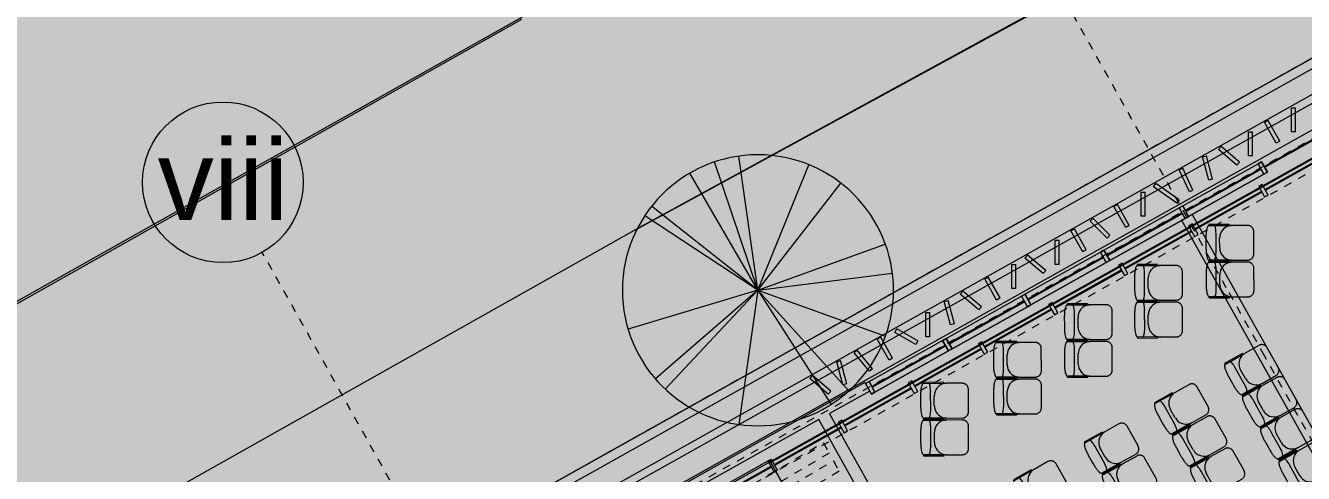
# Model space of a CAD drawing. Header units: metres. Extents: x -11.7 to 73.2, y 41.7 to 99.3.
# Drawn here: x 19.35 to 35.25, y 72.81 to 78.39 of the extents above; entities that cross this region are included whole.
import ezdxf

# ---------------------------------------------------------------- set-up
doc = ezdxf.new("R2010")
doc.units = ezdxf.units.M
for name, pattern in [('LíneaDeRejilla', [0.021, 0.012, -0.003, 0.003, -0.003]), ('Oculto', [0.006, 0.004, -0.002]), ('Overhead', [0.004, 0.0025, -0.0015])]:
    doc.linetypes.add(name, pattern=pattern)
for name, color, linetype, lineweight in [('A-DETL-3', 151, 'Continuous', 5), ('A-DETL-GENF', 92, 'Continuous', 5), ('A-DETL-LNOC', 90, 'Oculto', 5), ('A-FLOR-PROY', 1, 'Overhead', 5), ('A-GLAZ-CURT', 52, 'Continuous', 9), ('A-GLAZ-CWMG', 51, 'Continuous', 13), ('A-MURO', 113, 'Continuous', 9), ('A-PISO', 51, 'Continuous', 9), ('A-PISO-ACHU', 8, 'Continuous', 9), ('A-PSAJ-ARBOL', 71, 'Continuous', 5), ('A-VENT-CORT', 52, 'Continuous', 5), ('A-VENT-CORT-MARC', 51, 'Continuous', 5), ('I-MOBI', 30, 'Continuous', 5), ('S-REJI', 1, 'Continuous', 5), ('S-REJI-IDEN', 1, 'Continuous', 5)]:
    doc.layers.add(name, color=color, linetype=linetype, lineweight=lineweight)
doc.styles.add('Arial_2', font='arial.ttf', dxfattribs={"height": 1})

# ---------------------------------------------------------------- blocks, each defined once
blk = doc.blocks.new('muro inclinado1 - muro inclinado-1370344-Nivel 1')
at = {"layer": 'A-MURO'}
for p, q in [((43.685, 82.651), (-1.236, 57.471)), ((43.741, 82.55), (-1.179, 57.37)), ((-1.043, 57.128), (43.877, 82.307)), ((43.925, 82.222), (-0.995, 57.043))]:
    blk.add_line(p, q, dxfattribs=at)
blk = doc.blocks.new('Panel de sistema - Vidrio-10-1731964-Nivel 1')
at = {"layer": 'A-VENT-CORT'}
for p, q in [((-0.525, 0.005), (-0.525, 0.005)), ((-0.525, 0.005), (0.525, 0.005)), ((0.525, 0.005), (-0.525, 0.005)), ((-0.525, -0.005), (-0.525, 0.005)), ((-0.525, 0.005), (-0.525, -0.005)), ((0.525, 0.005), (0.525, 0.005)), ((0.525, 0.005), (0.525, -0.005)), ((0.525, 0.005), (0.525, -0.005)), ((-0.525, -0.005), (0.525, -0.005)), ((0.525, -0.005), (-0.525, -0.005)), ((-0.525, -0.005), (-0.525, -0.005)), ((0.525, -0.005), (0.525, -0.005))]:
    blk.add_line(p, q, dxfattribs=at)
blk = doc.blocks.new('Panel de sistema - Vidrio-10-1633780-Nivel 1')
at = {"layer": 'A-VENT-CORT'}
for p, q in [((-0.5375, 0.005), (-0.5375, 0.005)), ((-0.5375, 0.005), (0.5375, 0.005)), ((0.5375, 0.005), (-0.5375, 0.005)), ((-0.5375, -0.005), (-0.5375, 0.005)), ((-0.5375, 0.005), (-0.5375, -0.005)), ((0.5375, 0.005), (0.5375, 0.005)), ((0.5375, 0.005), (0.5375, -0.005)), ((0.5375, 0.005), (0.5375, -0.005)), ((-0.5375, -0.005), (0.5375, -0.005)), ((0.5375, -0.005), (-0.5375, -0.005)), ((-0.5375, -0.005), (-0.5375, -0.005)), ((0.5375, -0.005), (0.5375, -0.005))]:
    blk.add_line(p, q, dxfattribs=at)
blk = doc.blocks.new('Panel de sistema - Vidrio-10-1532750-Nivel 1')
at = {"layer": 'A-VENT-CORT'}
for p, q in [((-0.5375, 0.005), (-0.5375, 0.005)), ((-0.5375, 0.005), (0.5375, 0.005)), ((0.5375, 0.005), (-0.5375, 0.005)), ((-0.5375, -0.005), (-0.5375, 0.005)), ((-0.5375, 0.005), (-0.5375, -0.005)), ((0.5375, 0.005), (0.5375, 0.005)), ((0.5375, 0.005), (0.5375, -0.005)), ((0.5375, 0.005), (0.5375, -0.005)), ((-0.5375, -0.005), (0.5375, -0.005)), ((0.5375, -0.005), (-0.5375, -0.005)), ((-0.5375, -0.005), (-0.5375, -0.005)), ((0.5375, -0.005), (0.5375, -0.005))]:
    blk.add_line(p, q, dxfattribs=at)
blk = doc.blocks.new('Panel de sistema - Vidrio-10-1532684-Nivel 1')
at = {"layer": 'A-VENT-CORT'}
for p, q in [((-0.525, 0.005), (-0.525, 0.005)), ((-0.525, 0.005), (0.525, 0.005)), ((0.525, 0.005), (-0.525, 0.005)), ((-0.525, -0.005), (-0.525, 0.005)), ((-0.525, 0.005), (-0.525, -0.005)), ((0.525, 0.005), (0.525, 0.005)), ((0.525, 0.005), (0.525, -0.005)), ((0.525, 0.005), (0.525, -0.005)), ((-0.525, -0.005), (0.525, -0.005)), ((0.525, -0.005), (-0.525, -0.005)), ((-0.525, -0.005), (-0.525, -0.005)), ((0.525, -0.005), (0.525, -0.005))]:
    blk.add_line(p, q, dxfattribs=at)
blk = doc.blocks.new('Panel de sistema - Vidrio-10-1532685-Nivel 1')
at = {"layer": 'A-VENT-CORT'}
for p, q in [((-0.5375, 0.005), (-0.5375, 0.005)), ((-0.5375, 0.005), (0.5375, 0.005)), ((0.5375, 0.005), (-0.5375, 0.005)), ((-0.5375, -0.005), (-0.5375, 0.005)), ((-0.5375, 0.005), (-0.5375, -0.005)), ((0.5375, 0.005), (0.5375, 0.005)), ((0.5375, 0.005), (0.5375, -0.005)), ((0.5375, 0.005), (0.5375, -0.005)), ((-0.5375, -0.005), (0.5375, -0.005)), ((0.5375, -0.005), (-0.5375, -0.005)), ((-0.5375, -0.005), (-0.5375, -0.005)), ((0.5375, -0.005), (0.5375, -0.005))]:
    blk.add_line(p, q, dxfattribs=at)
blk = doc.blocks.new('Panel de sistema - Vidrio-10-1532753-Nivel 1')
at = {"layer": 'A-VENT-CORT'}
for p, q in [((-0.5375, 0.005), (-0.5375, 0.005)), ((-0.5375, 0.005), (0.5375, 0.005)), ((0.5375, 0.005), (-0.5375, 0.005)), ((-0.5375, -0.005), (-0.5375, 0.005)), ((-0.5375, 0.005), (-0.5375, -0.005)), ((0.5375, 0.005), (0.5375, 0.005)), ((0.5375, 0.005), (0.5375, -0.005)), ((0.5375, 0.005), (0.5375, -0.005)), ((-0.5375, -0.005), (0.5375, -0.005)), ((0.5375, -0.005), (-0.5375, -0.005)), ((-0.5375, -0.005), (-0.5375, -0.005)), ((0.5375, -0.005), (0.5375, -0.005))]:
    blk.add_line(p, q, dxfattribs=at)
blk = doc.blocks.new('Montante rectangular - 50x150-1532667-Nivel 1')
at = {"layer": 'A-VENT-CORT-MARC'}
for p, q in [((29.844, 73.955), (30.76, 74.468)), ((29.844, 73.955), (30.76, 74.468)), ((30.834, 74.337), (30.76, 74.468)), ((30.76, 74.468), (30.76, 74.468)), ((30.76, 74.468), (30.834, 74.337)), ((30.834, 74.337), (29.918, 73.824)), ((29.918, 73.824), (30.834, 74.337)), ((30.834, 74.337), (30.834, 74.337)), ((29.918, 73.824), (29.844, 73.955)), ((29.844, 73.955), (29.844, 73.955)), ((29.844, 73.955), (29.918, 73.824)), ((29.918, 73.824), (29.918, 73.824))]:
    blk.add_line(p, q, dxfattribs=at)
blk = doc.blocks.new('Montante rectangular - 50x150-1532668-Nivel 1')
at = {"layer": 'A-VENT-CORT-MARC'}
for p, q in [((30.804, 74.492), (31.742, 75.018)), ((30.804, 74.492), (31.742, 75.018)), ((31.815, 74.887), (31.742, 75.018)), ((31.742, 75.018), (31.742, 75.018)), ((31.742, 75.018), (31.815, 74.887)), ((31.815, 74.887), (30.877, 74.362)), ((30.877, 74.362), (31.815, 74.887)), ((31.815, 74.887), (31.815, 74.887)), ((30.877, 74.362), (30.804, 74.492)), ((30.804, 74.492), (30.804, 74.492)), ((30.804, 74.492), (30.877, 74.362)), ((30.877, 74.362), (30.877, 74.362))]:
    blk.add_line(p, q, dxfattribs=at)
blk = doc.blocks.new('Montante rectangular - 50x150-1532551-Nivel 1')
at = {"layer": 'A-VENT-CORT-MARC'}
for p, q in [((0, 0.075), (-0.05, 0.075)), ((-0.05, 0.075), (-0.05, -0.075)), ((-0.05, 0.075), (-0.05, 0.075)), ((0, -0.075), (0, 0.075)), ((0, 0.075), (0, 0.075)), ((-0.05, -0.075), (0, -0.075)), ((-0.05, -0.075), (-0.05, -0.075)), ((0, -0.075), (0, -0.075))]:
    blk.add_line(p, q, dxfattribs=at)
blk = doc.blocks.new('Montante rectangular - 50x150-1633851-Nivel 1')
at = {"layer": 'A-VENT-CORT-MARC'}
for p, q in [((-0.05, -0.075), (-0.05, 0.075)), ((-0.05, 0.075), (0, 0.075)), ((-0.05, 0.075), (-0.05, 0.075)), ((0, 0.075), (0, -0.075)), ((0, 0.075), (0, 0.075)), ((0, -0.075), (-0.05, -0.075)), ((-0.05, -0.075), (-0.05, -0.075)), ((0, -0.075), (0, -0.075))]:
    blk.add_line(p, q, dxfattribs=at)
blk = doc.blocks.new('Montante rectangular - 50x150-1532672-Nivel 1')
at = {"layer": 'A-VENT-CORT-MARC'}
for p, q in [((29.844, 73.955), (30.76, 74.468)), ((29.844, 73.955), (30.76, 74.468)), ((30.834, 74.337), (30.76, 74.468)), ((30.76, 74.468), (30.76, 74.468)), ((30.76, 74.468), (30.834, 74.337)), ((30.834, 74.337), (29.918, 73.824)), ((29.918, 73.824), (30.834, 74.337)), ((30.834, 74.337), (30.834, 74.337)), ((29.918, 73.824), (29.844, 73.955)), ((29.844, 73.955), (29.844, 73.955)), ((29.844, 73.955), (29.918, 73.824)), ((29.918, 73.824), (29.918, 73.824))]:
    blk.add_line(p, q, dxfattribs=at)
blk = doc.blocks.new('Montante rectangular - 50x150-1532673-Nivel 1')
at = {"layer": 'A-VENT-CORT-MARC'}
for p, q in [((30.804, 74.492), (31.742, 75.018)), ((30.804, 74.492), (31.742, 75.018)), ((31.815, 74.887), (31.742, 75.018)), ((31.742, 75.018), (31.742, 75.018)), ((31.742, 75.018), (31.815, 74.887)), ((31.815, 74.887), (30.877, 74.362)), ((30.877, 74.362), (31.815, 74.887)), ((31.815, 74.887), (31.815, 74.887)), ((30.877, 74.362), (30.804, 74.492)), ((30.804, 74.492), (30.804, 74.492)), ((30.804, 74.492), (30.877, 74.362)), ((30.877, 74.362), (30.877, 74.362))]:
    blk.add_line(p, q, dxfattribs=at)
blk = doc.blocks.new('Montante rectangular - 50x150-1633746-Nivel 1')
at = {"layer": 'A-VENT-CORT-MARC'}
for p, q in [((0.025, 0.075), (-0.025, 0.075)), ((-0.025, 0.075), (-0.025, -0.075)), ((-0.025, 0.075), (-0.025, 0.075)), ((0.025, -0.075), (0.025, 0.075)), ((0.025, 0.075), (0.025, 0.075)), ((-0.025, -0.075), (0.025, -0.075)), ((-0.025, -0.075), (-0.025, -0.075)), ((0.025, -0.075), (0.025, -0.075))]:
    blk.add_line(p, q, dxfattribs=at)
blk = doc.blocks.new('Montante rectangular - 50x150-1532542-Nivel 1')
at = {"layer": 'A-VENT-CORT-MARC'}
for p, q in [((-0.025, -0.075), (-0.025, 0.075)), ((-0.025, 0.075), (0.025, 0.075)), ((-0.025, 0.075), (-0.025, 0.075)), ((0.025, 0.075), (0.025, -0.075)), ((0.025, 0.075), (0.025, 0.075)), ((0.025, -0.075), (-0.025, -0.075)), ((-0.025, -0.075), (-0.025, -0.075)), ((0.025, -0.075), (0.025, -0.075))]:
    blk.add_line(p, q, dxfattribs=at)
blk = doc.blocks.new('M_RPC Tree - Deciduous - Scarlet Oak - 6 mts-1356157-Nivel 1')
at = {"layer": 'A-PSAJ-ARBOL'}
for q in [(-0.539, 1.598), (-0.239, 1.669), (-0.848, 1.458), (0.634, 1.563), (1.032, 1.334), (-1.323, 1.046), (-1.409, 0.927), (1.585, 0.575), (1.673, 0.215), (-1.615, -0.485), (-1.277, -1.101), (-1.155, -1.229), (-0.24, -1.669), (0.91, -1.42), (1.129, -1.253), (1.587, -0.57)]:
    blk.add_line((0, 0), q, dxfattribs=at)
for start, end in [(360, 180), (180, 360)]:
    blk.add_arc((0, 0), 1.687, start, end, dxfattribs=at)
blk = doc.blocks.new('Panel de sistema - Vidrio-10-1633758-Nivel 1')
at = {"layer": 'A-GLAZ-CURT'}
for p, q in [((0.475, 0.005), (-0.475, 0.005)), ((-0.475, 0.005), (-0.475, -0.005)), ((0.475, -0.005), (0.475, 0.005)), ((-0.475, -0.005), (0.475, -0.005))]:
    blk.add_line(p, q, dxfattribs=at)
at = {"layer": 'A-VENT-CORT'}
for p, q in [((-0.475, 0.005), (-0.475, 0.005)), ((0.475, 0.005), (0.475, 0.005)), ((-0.475, -0.005), (-0.475, -0.005)), ((0.475, -0.005), (0.475, -0.005))]:
    blk.add_line(p, q, dxfattribs=at)
blk = doc.blocks.new('Panel de sistema - Vidrio-10-1741026-Nivel 1')
at = {"layer": 'A-GLAZ-CURT'}
for p, q in [((0.417, 0.005), (-0.417, 0.005)), ((-0.417, 0.005), (-0.417, -0.005)), ((0.417, -0.005), (0.417, 0.005)), ((-0.417, -0.005), (0.417, -0.005))]:
    blk.add_line(p, q, dxfattribs=at)
at = {"layer": 'A-VENT-CORT'}
for p, q in [((-0.417, 0.005), (-0.417, 0.005)), ((0.417, 0.005), (0.417, 0.005)), ((-0.417, -0.005), (-0.417, -0.005)), ((0.417, -0.005), (0.417, -0.005))]:
    blk.add_line(p, q, dxfattribs=at)
blk = doc.blocks.new('Montante rectangular - 50x150-V8-Nivel 1')
at = {"layer": 'A-GLAZ-CWMG'}
for p, q in [((-0.025, 0.075), (0.025, 0.075)), ((-0.025, -0.075), (-0.025, 0.075)), ((0.025, 0.075), (0.025, -0.075)), ((0.025, -0.075), (-0.025, -0.075))]:
    blk.add_line(p, q, dxfattribs=at)
at = {"layer": 'A-VENT-CORT-MARC'}
for p, q in [((-0.025, 0.075), (-0.025, 0.075)), ((0.025, 0.075), (0.025, 0.075)), ((-0.025, -0.075), (-0.025, -0.075)), ((0.025, -0.075), (0.025, -0.075))]:
    blk.add_line(p, q, dxfattribs=at)
blk = doc.blocks.new('M_Seating-Auditorium - 457 x 610mm-1699441-Nivel 1')
at = {"layer": 'I-MOBI'}
for p, q in [((0.3, 0.495), (0.021, 0.495)), ((-0.055, 0.419), (-0.055, 0.222)), ((0.377, 0.222), (0.377, 0.419)), ((-0.052, 0.19), (-0.068, 0.19)), ((-0.068, 0.19), (-0.068, -0.065)), ((-0.055, -0.064), (-0.055, 0.215)), ((0.389, 0.19), (0.373, 0.19)), ((0.377, 0.215), (0.377, -0.064)), ((0.389, -0.065), (0.389, 0.19)), ((0.275, 0.025), (0.046, 0.025)), ((0.224, 0.07), (0.097, 0.07)), ((-0.068, -0.065), (-0.055, -0.065)), ((0.097, -0.101), (0.197, -0.101)), ((0.197, -0.101), (0.224, -0.101)), ((0.377, -0.065), (0.389, -0.065))]:
    blk.add_line(p, q, dxfattribs=at)
for centre, major_axis, ratio, start_param, end_param in [((0.097, 0.222), (-0.152, 0), 0.996195, 0.209748, 1.570796), ((0.224, 0.222), (0.152, 0), 0.996195, 4.712389, 6.067787), ((0.046, 0.001), (0.102, 0), 0.236052, 1.570796, 3.141593), ((0.275, 0.001), (0.102, 0), 0.236052, 0, 1.570796)]:
    blk.add_ellipse(centre, major_axis=major_axis, ratio=ratio, start_param=start_param, end_param=end_param, dxfattribs=at)
for points, knots in [([(0.021, 0.495), (0.015, 0.495), (0.007, 0.494), (-0.004, 0.491), (-0.015, 0.486), (-0.027, 0.479), (-0.037, 0.469), (-0.042, 0.461), (-0.046, 0.455), (-0.049, 0.45), (-0.051, 0.444), (-0.053, 0.438), (-0.055, 0.429), (-0.055, 0.423), (-0.055, 0.419)], [0, 0, 0, 0, 0.142857, 0.214286, 0.285714, 0.428571, 0.571429, 0.625, 0.678571, 0.732143, 0.785714, 0.839286, 0.892857, 1, 1, 1, 1]), ([(0.377, 0.419), (0.377, 0.425), (0.376, 0.433), (0.372, 0.444), (0.368, 0.454), (0.361, 0.466), (0.351, 0.476), (0.343, 0.482), (0.337, 0.485), (0.332, 0.488), (0.326, 0.49), (0.319, 0.492), (0.311, 0.494), (0.305, 0.495), (0.3, 0.495)], [0, 0, 0, 0, 0.142857, 0.214286, 0.285714, 0.428571, 0.571429, 0.625, 0.678571, 0.732143, 0.785714, 0.839286, 0.892857, 1, 1, 1, 1]), ([(0.224, -0.101), (0.232, -0.101), (0.248, -0.1), (0.271, -0.099), (0.294, -0.097), (0.321, -0.093), (0.35, -0.086), (0.368, -0.078), (0.375, -0.07), (0.377, -0.067), (0.377, -0.065)], [0, 0, 0, 0, 0.1, 0.2, 0.3, 0.4, 0.6, 0.8, 0.9, 1, 1, 1, 1])]:
    blk.add_open_spline(points, degree=3, knots=knots, dxfattribs=at)
for points in [[(-0.055, 0.222), (-0.055, 0.217), (-0.055, 0.206), (-0.053, 0.195), (-0.052, 0.19)], [(0.373, 0.19), (0.374, 0.195), (0.376, 0.206), (0.377, 0.217), (0.377, 0.222)], [(-0.055, -0.065), (-0.055, -0.067), (-0.054, -0.071), (-0.048, -0.076), (-0.039, -0.081), (-0.027, -0.086), (-0.011, -0.091), (0.007, -0.094), (0.028, -0.097), (0.05, -0.099), (0.073, -0.101), (0.089, -0.101), (0.097, -0.101)]]:
    blk.add_open_spline(points, degree=3, dxfattribs=at)
blk = doc.blocks.new('Grid - 4mm-563819-Nivel 1')
at = {"layer": 'S-REJI-IDEN'}
blk.add_circle((0, 0), 0.004, dxfattribs=at)

msp = doc.modelspace()

# ---------------------------------------------------------------- hatches: boundary and pattern name
at = {"layer": 'A-DETL-GENF'}
for points in [[(40.548, 74.141), (41.138, 73.088), (38.61, 71.662), (39.27, 70.484), (32.22, 66.532), (28.623, 72.948), (38.271, 78.356), (39.464, 76.228), (36.736, 74.698), (37.885, 72.648)], [(19.004, 59.125), (15.391, 65.571), (28.607, 72.978), (32.22, 66.532)]]:
    msp.add_hatch(color=7, dxfattribs=at).paths.add_polyline_path(points, flags=0)
at = {"layer": 'A-PISO-ACHU', "lineweight": 5}
h = msp.add_hatch(color=256, dxfattribs=at)
edge = h.paths.add_edge_path(flags=0)
edge.add_line((-11.744, 67.478), (-11.744, 68.992))
edge.add_line((-11.744, 68.992), (20.68, 87.24))
edge.add_line((20.68, 87.24), (42.763, 99.321))
edge.add_line((42.763, 99.321), (49.014, 99.321))
edge.add_line((49.014, 99.321), (22.136, 84.617))
edge.add_line((22.136, 84.617), (-8.422, 67.419))
edge.add_arc((-9.969, 75.372), 8.102, 263.7019, 281.0136, ccw=False)
edge.add_arc((-12.533, 60.522), 7, 76.1603, 83.5347)
h.paths.add_polyline_path([(73.158, 99.321), (73.158, 41.66)], flags=0)
edge = h.paths.add_edge_path(flags=0)
edge.add_line((69.851, 99.321), (73.158, 99.321))
edge.add_line((65.916, 97.168), (69.851, 99.321))
edge = h.paths.add_edge_path(flags=0)
edge.add_line((73.158, 51.904), (73.158, 50.909))
edge.add_line((73.158, 50.909), (67.409, 50.912))
edge.add_line((67.409, 50.912), (67.406, 45.89))
edge.add_arc((67.769, 48.868), 3, 197.8091, 263.0532, ccw=False)
edge.add_line((64.913, 47.95), (64.926, 52.057))
edge.add_arc((67.357, 51.838), 2.44, 138.4696, 174.8617, ccw=False)
edge.add_line((65.53, 53.456), (67.412, 55.146))
edge.add_line((67.412, 55.146), (67.438, 93.14))
edge.add_line((67.438, 93.14), (65.566, 94.511))
edge.add_arc((67.872, 96.43), 3, 186.297, 219.7758, ccw=False)
edge.add_line((64.89, 96.101), (64.89, 96.179))
edge.add_line((64.89, 96.179), (64.884, 98.083))
edge.add_arc((67.871, 97.808), 3, 152.3867, 174.7408, ccw=False)
edge.add_arc((100.814, 69.292), 46.495, 139.7706, 139.9679, ccw=False)
edge.add_line((65.316, 99.321), (73.158, 99.321))
edge.add_line((65.918, 96.156), (65.916, 97.168))
edge.add_arc((67.9, 96.421), 2, 187.6142, 217.5848)
edge.add_line((66.315, 95.202), (68.416, 93.664))
edge.add_line((68.416, 93.664), (68.432, 51.911))
edge.add_line((68.432, 51.911), (73.158, 51.904))
h.paths.add_polyline_path([(20.105, 57.717), (26.684, 61.399), (27.997, 59.062), (49.236, 71.036), (49.236, 57.717)], flags=0)
edge = h.paths.add_edge_path(flags=0)
edge.add_line((-5.712, 46.001), (54.461, 46.001))
edge.add_line((54.461, 46.001), (54.461, 90.902))
edge.add_line((54.461, 90.902), (26.988, 75.873))
edge.add_line((26.988, 75.873), (-6.336, 57.118))
edge.add_arc((5.07, 53.317), 12.023, 127.3503, 161.5712, ccw=False)
edge.add_line((-2.224, 62.875), (25.532, 78.496))
edge.add_line((25.532, 78.496), (55.413, 94.842))
edge.add_arc((56.806, 92.034), 3.135, 2.608, 116.3852, ccw=False)
edge.add_line((59.938, 92.176), (59.934, 86.617))
edge.add_line((59.934, 86.617), (57.431, 79.662))
edge.add_line((57.431, 79.662), (57.411, 49.633))
edge.add_line((57.411, 49.633), (57.408, 44.767))
edge.add_arc((59.408, 44.765), 2, 179.9609, 218.8093)
edge.add_line((57.849, 43.512), (59.338, 41.66))
edge.add_line((59.338, 41.66), (54.903, 41.66))
edge.add_line((54.903, 41.66), (54.904, 42.467))
edge.add_line((54.904, 42.467), (49.904, 42.473))
edge.add_line((49.904, 42.473), (49.903, 41.66))
edge.add_line((49.903, 41.66), (40.86, 41.66))
edge.add_line((40.86, 41.66), (40.849, 42.426))
edge.add_line((40.849, 42.426), (19.669, 42.426))
edge.add_line((19.669, 42.426), (19.663, 41.66))
edge.add_line((19.663, 41.66), (-5.714, 41.66))
edge.add_line((-5.714, 41.66), (-5.712, 46.001))
h = msp.add_hatch(color=256, dxfattribs=at)
h.paths.add_polyline_path([(73.158, 99.321), (73.158, 41.66)], flags=0)
edge = h.paths.add_edge_path(flags=0)
edge.add_line((49.017, 99.321), (73.158, 99.321))
edge.add_line((65.293, 99.321), (73.158, 99.321))
edge.add_arc((100.805, 69.311), 46.495, 139.8002, 140.007)
edge.add_arc((67.844, 97.804), 3, 152.4258, 174.7799)
edge.add_line((64.856, 98.077), (64.862, 96.6))
edge.add_line((64.862, 96.6), (59.465, 93.643))
edge.add_arc((56.782, 92.022), 3.135, 31.1418, 116.4243)
edge.add_line((55.387, 94.829), (25.518, 78.463))
edge.add_line((25.518, 78.463), (-2.228, 62.823))
edge.add_arc((5.073, 53.27), 12.023, 127.3894, 158.5358)
edge.add_arc((-12.535, 60.463), 7, 276.4834, 336.479, ccw=False)
edge.add_line((-11.744, 53.508), (-11.744, 67.418))
edge.add_arc((-12.535, 60.463), 7, 76.1994, 83.5166, ccw=False)
edge.add_arc((-9.982, 75.315), 8.102, 263.741, 281.0527)
edge.add_line((-8.429, 67.363), (22.117, 84.582))
edge.add_line((22.117, 84.582), (49.017, 99.321))
h = msp.add_hatch(color=256, dxfattribs=at)
h.paths.add_polyline_path([(1.889, 47.467), (10.985, 47.467), (10.985, 48.267), (54.461, 48.267), (54.461, 46.001), (-0.727, 46.001)], flags=0)
h.paths.add_polyline_path([(54.482, 90.875), (54.482, 87.45), (-5.467, 53.863), (-1.859, 47.425), (-4.37, 46.023), (-5.685, 46.024), (-5.708, 57.472), (26.928, 75.839)], flags=0)
h = msp.add_hatch(color=256, dxfattribs=at)
h.paths.add_polyline_path([(5.018, 49.016), (5.803, 47.617), (10.835, 47.617), (10.835, 50.902), (9.21, 49.991), (8.624, 51.037)], flags=0)
h.paths.add_polyline_path([(54.311, 87.233), (50.349, 85.012), (52.11, 81.872), (54.311, 83.106)], flags=0)
h.paths.add_polyline_path([(47.963, 73.295), (20.081, 57.667), (44.086, 57.667), (44.086, 68.168), (49.221, 71.063)], flags=0)
h.paths.add_polyline_path([(-5.466, 53.862), (-1.1, 56.31), (-1.628, 57.251), (44.077, 82.871), (44.605, 81.929), (54.461, 87.454), (54.461, 80.756), (54.286, 80.658), (54.286, 77.096), (54.461, 77.194), (54.461, 74.042), (51.062, 72.13), (51.062, 55.917), (54.461, 55.917), (54.461, 48.267), (53.761, 48.267), (53.761, 47.467), (12.141, 47.467), (12.141, 48.267), (10.985, 48.267), (10.985, 47.467), (1.889, 47.467), (2.204, 47.644), (1.324, 49.214), (-1.86, 47.429)], flags=0)
h = msp.add_hatch(color=256, dxfattribs=at)
h.paths.add_polyline_path([(42.061, 55.767), (36.716, 55.767), (36.716, 48.852), (42.061, 48.852)], flags=0)
h.paths.add_polyline_path([(21.784, 60.854), (28.38, 64.552), (24.903, 70.754), (18.307, 67.056)], flags=0)
h.paths.add_polyline_path([(49.161, 73.896), (20.209, 57.667), (49.161, 57.667)], flags=0)
h.paths.add_polyline_path([(-5.465, 53.86), (-1.105, 56.308), (-1.634, 57.246), (-1.235, 57.47), (-1.043, 57.128), (17.916, 67.755), (18.104, 67.418), (44.327, 82.118), (44.474, 81.856), (54.461, 87.454), (54.461, 83.231), (58.001, 83.231), (58.001, 51.892), (54.461, 51.892), (54.461, 48.267), (10.985, 48.267), (10.985, 47.467), (1.889, 47.467), (2.226, 47.656), (1.345, 49.226), (-1.859, 47.427)], flags=0)

# ---------------------------------------------------------------- linework, layer by layer
at = {"layer": 'A-DETL-3'}
for p, q in [((38.271, 78.356), (28.623, 72.948)), ((28.607, 72.978), (15.391, 65.571)), ((32.22, 66.532), (28.607, 72.978)), ((28.623, 72.948), (32.22, 66.532))]:
    msp.add_line(p, q, dxfattribs=at)
at = {"layer": 'A-DETL-LNOC'}
for p, q in [((0.996, 57.315), (42.169, 80.395)), ((28.07, 72.483), (29.274, 73.196)), ((29.274, 73.196), (29.347, 73.064)), ((29.347, 73.064), (28.142, 72.352)), ((28.195, 72.256), (29.4, 72.969)), ((29.473, 72.838), (28.268, 72.125)), ((29.4, 72.969), (29.473, 72.838))]:
    msp.add_line(p, q, dxfattribs=at)
at = {"layer": 'A-FLOR-PROY'}
msp.add_line((44.077, 82.871), (-1.628, 57.251), dxfattribs=at)
at = {"layer": 'A-MURO'}
for p, q in [((35.102, 77.065), (35.102, 77.365)), ((35.102, 77.365), (35.152, 77.365)), ((35.152, 77.065), (35.152, 77.365)), ((34.764, 77.184), (34.808, 77.208)), ((34.911, 76.922), (34.764, 77.184)), ((34.955, 76.947), (34.808, 77.208)), ((34.567, 76.765), (34.567, 77.065)), ((34.567, 77.065), (34.617, 77.065)), ((34.617, 76.765), (34.617, 77.065)), ((35.152, 77.065), (35.102, 77.065)), ((34.193, 76.843), (34.226, 76.881)), ((34.423, 76.65), (34.193, 76.843)), ((34.455, 76.688), (34.226, 76.881)), ((34.955, 76.947), (34.911, 76.922)), ((33.994, 76.754), (34.042, 76.767)), ((34.071, 76.464), (33.994, 76.754)), ((34.12, 76.477), (34.042, 76.767)), ((34.455, 76.688), (34.423, 76.65)), ((34.617, 76.765), (34.567, 76.765)), ((33.703, 76.591), (33.748, 76.612)), ((33.83, 76.319), (33.703, 76.591)), ((33.875, 76.34), (33.748, 76.612)), ((33.384, 76.381), (33.413, 76.422)), ((33.674, 76.178), (33.384, 76.381)), ((33.702, 76.219), (33.413, 76.422)), ((33.875, 76.34), (33.83, 76.319)), ((34.12, 76.477), (34.071, 76.464)), ((33.229, 76.015), (33.229, 76.315)), ((33.229, 76.315), (33.279, 76.315)), ((33.279, 76.015), (33.279, 76.315)), ((33.702, 76.219), (33.674, 76.178)), ((32.891, 76.134), (32.935, 76.158)), ((33.038, 75.872), (32.891, 76.134)), ((33.081, 75.897), (32.935, 76.158)), ((33.279, 76.015), (33.229, 76.015)), ((33.734, 75.963), (33.865, 76.036)), ((33.865, 76.036), (37.452, 69.637)), ((32.356, 75.834), (32.4, 75.858)), ((32.546, 75.597), (32.4, 75.858)), ((32.595, 75.954), (32.63, 75.989)), ((32.807, 75.742), (32.595, 75.954)), ((32.842, 75.777), (32.63, 75.989)), ((33.081, 75.897), (33.038, 75.872)), ((33.734, 75.963), (37.321, 69.564)), ((32.159, 75.415), (32.159, 75.715)), ((32.159, 75.715), (32.209, 75.715)), ((32.209, 75.415), (32.209, 75.715)), ((32.503, 75.572), (32.356, 75.834)), ((32.842, 75.777), (32.807, 75.742)), ((32.546, 75.597), (32.503, 75.572)), ((31.622, 75.114), (31.622, 75.414)), ((31.622, 75.414), (31.672, 75.414)), ((31.672, 75.114), (31.672, 75.414)), ((31.783, 75.492), (31.815, 75.53)), ((32.013, 75.299), (31.783, 75.492)), ((32.045, 75.337), (31.815, 75.53)), ((32.209, 75.415), (32.159, 75.415)), ((31.284, 75.233), (31.327, 75.257)), ((31.431, 74.971), (31.284, 75.233)), ((31.474, 74.996), (31.327, 75.257)), ((32.045, 75.337), (32.013, 75.299)), ((30.98, 75.042), (31.013, 75.08)), ((31.242, 74.887), (31.013, 75.08)), ((31.672, 75.114), (31.622, 75.114)), ((30.781, 74.953), (30.829, 74.966)), ((30.858, 74.663), (30.781, 74.953)), ((30.907, 74.676), (30.829, 74.966)), ((31.21, 74.849), (30.98, 75.042)), ((31.474, 74.996), (31.431, 74.971)), ((30.551, 74.514), (30.551, 74.814)), ((30.551, 74.814), (30.601, 74.814)), ((30.601, 74.514), (30.601, 74.814)), ((31.242, 74.887), (31.21, 74.849)), ((30.166, 74.568), (30.191, 74.611)), ((30.451, 74.461), (30.191, 74.611)), ((30.907, 74.676), (30.858, 74.663)), ((29.946, 74.483), (29.989, 74.507)), ((30.093, 74.221), (29.946, 74.483)), ((30.136, 74.246), (29.989, 74.507)), ((30.426, 74.418), (30.166, 74.568)), ((30.451, 74.461), (30.426, 74.418)), ((30.601, 74.514), (30.551, 74.514)), ((29.658, 74.313), (29.696, 74.345)), ((29.851, 74.083), (29.658, 74.313)), ((29.889, 74.116), (29.696, 74.345)), ((29.443, 74.203), (29.491, 74.216)), ((29.52, 73.913), (29.443, 74.203)), ((29.569, 73.926), (29.491, 74.216)), ((29.889, 74.116), (29.851, 74.083)), ((30.136, 74.246), (30.093, 74.221)), ((29.107, 73.992), (29.139, 74.03)), ((29.337, 73.799), (29.107, 73.992)), ((29.369, 73.837), (29.139, 74.03)), ((29.794, 73.942), (24.739, 71.109)), ((29.369, 73.837), (29.337, 73.799)), ((29.853, 73.838), (29.351, 73.557)), ((29.569, 73.926), (29.52, 73.913)), ((29.794, 73.942), (29.853, 73.838)), ((29.22, 73.483), (27.65, 72.603)), ((30.51, 71.181), (29.22, 73.483)), ((32.018, 68.799), (29.351, 73.557))]:
    msp.add_line(p, q, dxfattribs=at)
at = {"layer": 'A-PISO'}
for p, q in [((26.928, 75.839), (54.482, 90.875)), ((54.461, 90.902), (26.988, 75.873)), ((54.482, 87.45), (-5.467, 53.863)), ((-1.628, 57.251), (44.077, 82.871)), ((18.104, 67.418), (44.327, 82.118)), ((25.518, 78.463), (-2.228, 62.823)), ((-2.224, 62.875), (25.532, 78.496)), ((26.988, 75.873), (-6.336, 57.118))]:
    msp.add_line(p, q, dxfattribs=at)
at = {"layer": 'S-REJI', "linetype": 'LíneaDeRejilla'}
for p, q in [((49.919, 85.137), (-1.877, 56.103)), ((34.29, 75.124), (31.234, 80.576)), ((25.349, 70.112), (22.293, 75.564)), ((34.766, 74.275), (34.29, 75.124)), ((37.822, 68.824), (34.766, 74.275))]:
    msp.add_line(p, q, dxfattribs=at)

# ---------------------------------------------------------------- block references
at = {"layer": 'A-MURO'}
msp.add_blockref('muro inclinado1 - muro inclinado-1370344-Nivel 1', (0, 0), dxfattribs=at)
at = {"layer": 'A-PSAJ-ARBOL'}
msp.add_blockref('M_RPC Tree - Deciduous - Scarlet Oak - 6 mts-1356157-Nivel 1', (28.462, 75.092), dxfattribs=at)
at = {"layer": 'A-VENT-CORT'}
for name, p, rotation in [('Panel de sistema - Vidrio-10-1532750-Nivel 1', (35.235, 76.89), 29.27303577380941), ('Panel de sistema - Vidrio-10-1532753-Nivel 1', (35.235, 76.89), 29.27303577380941), ('Panel de sistema - Vidrio-10-1741026-Nivel 1', (35.138, 76.547), 29.2818500211667), ('Panel de sistema - Vidrio-10-1633780-Nivel 1', (34.254, 76.34), 29.27303577380941), ('Panel de sistema - Vidrio-10-1532685-Nivel 1', (34.254, 76.34), 29.27303577380941), ('Panel de sistema - Vidrio-10-1633758-Nivel 1', (34.316, 76.086), 29.28185002116671), ('Panel de sistema - Vidrio-10-1633780-Nivel 1', (33.272, 75.79), 29.27303577380941), ('Panel de sistema - Vidrio-10-1532685-Nivel 1', (33.272, 75.79), 29.27303577380941), ('Panel de sistema - Vidrio-10-1633758-Nivel 1', (33.444, 75.597), 29.28185002116671), ('Panel de sistema - Vidrio-10-1633780-Nivel 1', (32.291, 75.24), 29.27303577380941), ('Panel de sistema - Vidrio-10-1532685-Nivel 1', (32.291, 75.24), 29.27303577380941), ('Panel de sistema - Vidrio-10-1633758-Nivel 1', (32.572, 75.108), 29.28185002116671), ('Panel de sistema - Vidrio-10-1633780-Nivel 1', (31.309, 74.69), 29.27303577380941), ('Panel de sistema - Vidrio-10-1532685-Nivel 1', (31.309, 74.69), 29.27303577380941), ('Panel de sistema - Vidrio-10-1633758-Nivel 1', (31.699, 74.619), 29.28185002116671), ('Panel de sistema - Vidrio-10-1731964-Nivel 1', (30.339, 74.146), 29.27303577380941), ('Panel de sistema - Vidrio-10-1532684-Nivel 1', (30.339, 74.146), 29.27303577380941), ('Panel de sistema - Vidrio-10-1633758-Nivel 1', (30.827, 74.13), 29.28185002116671), ('Panel de sistema - Vidrio-10-1633758-Nivel 1', (29.955, 73.64), 29.28185002116671), ('Panel de sistema - Vidrio-10-1633758-Nivel 1', (29.083, 73.151), 29.28185002116671), ('Panel de sistema - Vidrio-10-1633758-Nivel 1', (28.211, 72.662), 29.28185002116671)]:
    msp.add_blockref(name, p, dxfattribs=dict(at, rotation=rotation))
at = {"layer": 'A-VENT-CORT-MARC'}
for name, p in [('Montante rectangular - 50x150-1532668-Nivel 1', (2.944, 1.65)), ('Montante rectangular - 50x150-1532673-Nivel 1', (2.944, 1.65)), ('Montante rectangular - 50x150-1532668-Nivel 1', (1.963, 1.1)), ('Montante rectangular - 50x150-1532673-Nivel 1', (1.963, 1.1)), ('Montante rectangular - 50x150-1532668-Nivel 1', (0.981, 0.55)), ('Montante rectangular - 50x150-1532673-Nivel 1', (0.981, 0.55)), ('Montante rectangular - 50x150-1532668-Nivel 1', (0, 0)), ('Montante rectangular - 50x150-1532673-Nivel 1', (0, 0)), ('Montante rectangular - 50x150-1532667-Nivel 1', (0, 0)), ('Montante rectangular - 50x150-1532672-Nivel 1', (0, 0))]:
    msp.add_blockref(name, p, dxfattribs=at)
at = {"layer": 'A-VENT-CORT-MARC', "extrusion": (0, 0, -1)}
for name, p, rotation in [('Montante rectangular - 50x150-1633746-Nivel 1', (-34.744, 76.615), 150.7269642261906), ('Montante rectangular - 50x150-1532542-Nivel 1', (-34.744, 76.615), 150.7269642261906), ('Montante rectangular - 50x150-V8-Nivel 1', (-34.752, 76.331), 150.7181499788333), ('Montante rectangular - 50x150-1633746-Nivel 1', (-33.763, 76.065), 150.7269642261906), ('Montante rectangular - 50x150-1532542-Nivel 1', (-33.763, 76.065), 150.7269642261906), ('Montante rectangular - 50x150-V8-Nivel 1', (-33.88, 75.841), 150.7181499788333), ('Montante rectangular - 50x150-1633746-Nivel 1', (-32.781, 75.515), 150.7269642261906), ('Montante rectangular - 50x150-1532542-Nivel 1', (-32.781, 75.515), 150.7269642261906), ('Montante rectangular - 50x150-V8-Nivel 1', (-33.008, 75.352), 150.7181499788333), ('Montante rectangular - 50x150-1633746-Nivel 1', (-31.8, 74.965), 150.7269642261906), ('Montante rectangular - 50x150-1532542-Nivel 1', (-31.8, 74.965), 150.7269642261906), ('Montante rectangular - 50x150-V8-Nivel 1', (-32.136, 74.863), 150.7181499788333), ('Montante rectangular - 50x150-1633746-Nivel 1', (-30.819, 74.415), 150.7269642261906), ('Montante rectangular - 50x150-1532542-Nivel 1', (-30.819, 74.415), 150.7269642261906), ('Montante rectangular - 50x150-V8-Nivel 1', (-31.263, 74.374), 150.7181499788333), ('Montante rectangular - 50x150-V8-Nivel 1', (-30.391, 73.885), 150.7181499788333), ('Montante rectangular - 50x150-V8-Nivel 1', (-29.519, 73.396), 150.7181499788333), ('Montante rectangular - 50x150-V8-Nivel 1', (-28.647, 72.907), 150.7181499788333)]:
    msp.add_blockref(name, p, dxfattribs=dict(at, rotation=rotation))
at = {"layer": 'A-VENT-CORT-MARC', "rotation": 209.2730357738094}
for name in ['Montante rectangular - 50x150-1532551-Nivel 1', 'Montante rectangular - 50x150-1633851-Nivel 1']:
    msp.add_blockref(name, (29.837, 73.865), dxfattribs=at)
at = {"layer": 'I-MOBI'}
for p, rotation in [((34.137, 75.843), 270.1507300455376), ((33.248, 75.344), 270.1507300455376), ((34.139, 75.386), 270.1507300455376), ((32.375, 74.856), 270.1507300455376), ((33.249, 74.887), 270.1507300455376), ((31.493, 74.386), 270.1507300455376), ((32.376, 74.398), 270.1507300455376), ((34.358, 74.153), 299.2725903057572), ((30.586, 73.878), 270.1507300455376), ((31.494, 73.929), 270.1507300455376), ((33.485, 73.664), 299.2725903057572), ((34.581, 73.754), 299.2725903057572), ((34.805, 73.355), 299.2725903057572), ((30.587, 73.421), 270.1507300455376), ((32.613, 73.175), 299.2725903057572), ((33.709, 73.265), 299.2725903057572), ((33.932, 72.866), 299.2725903057572), ((35.034, 72.945), 299.2725903057572), ((31.731, 72.706), 299.2725903057572), ((32.836, 72.776), 299.2725903057572), ((35.258, 72.546), 299.2725903057572)]:
    msp.add_blockref('M_Seating-Auditorium - 457 x 610mm-1699441-Nivel 1', p, dxfattribs=dict(at, rotation=rotation))
at = {"layer": 'S-REJI-IDEN', "xscale": 249.9999999999999, "yscale": 249.9999999999999, "zscale": 249.9999999999999, "rotation": 29.27259030575711}
msp.add_blockref('Grid - 4mm-563819-Nivel 1', (21.804, 76.436), dxfattribs=at)

# ---------------------------------------------------------------- texts
at = {"layer": 'S-REJI-IDEN', "insert": (21.807, 76.967), "char_height": 1, "width": 1.94657, "attachment_point": 2, "line_spacing_factor": 0.941778, "style": 'Arial_2'}
msp.add_mtext('viii', dxfattribs=at)

doc.saveas('drawing.dxf')
